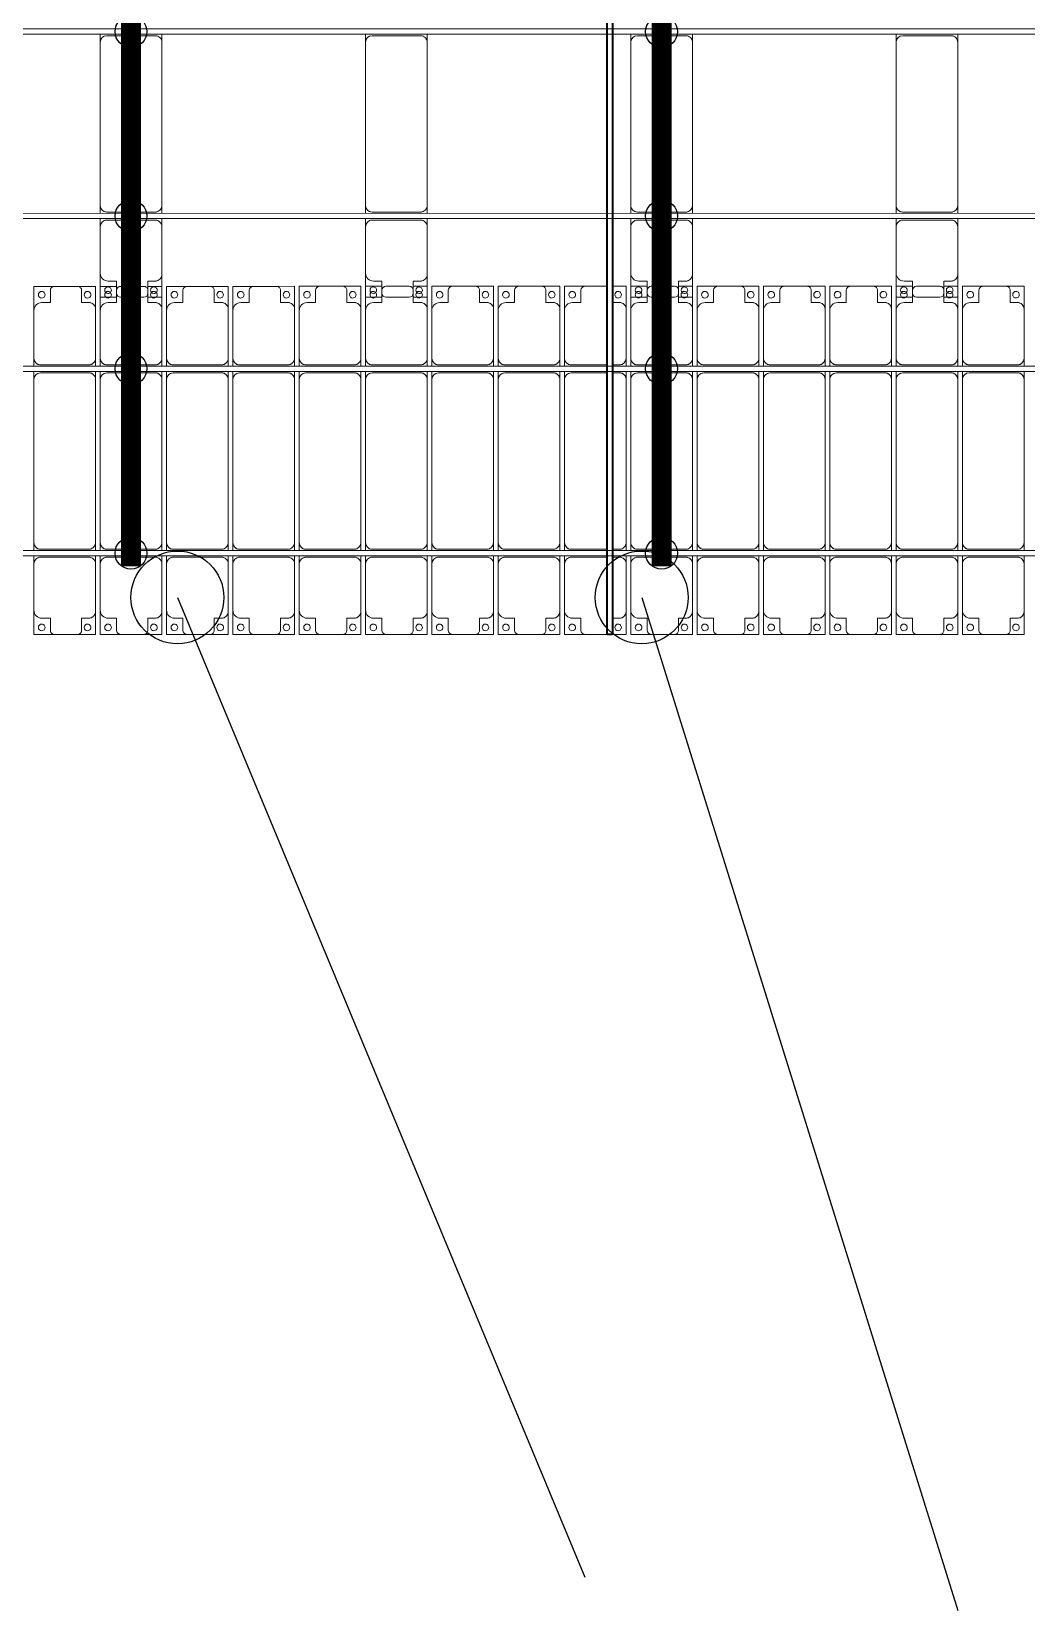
# Model space of a CAD drawing. Header units: millimetres. Extents: x -201615 to 10595, y 61217 to 115919.
# Drawn here: x -162633 to -155133, y 62190 to 74092 of the extents above; entities that cross this region are included whole.
import ezdxf

# ---------------------------------------------------------------- set-up
doc = ezdxf.new("R2010")
doc.units = ezdxf.units.MM
doc.layers.add('A-GENM', color=13, linetype='Continuous', lineweight=9)
doc.layers.add('S-BEAM', color=12, linetype='Continuous', lineweight=9)
for name, color, linetype in [('GC-BICH NEO', 6, 'Continuous'), ('GC-DAY NEO', 5, 'Continuous'), ('GC-HOP 40x60 GIA CUONG', 1, 'Continuous')]:
    doc.layers.add(name, color=color, linetype=linetype)

# ---------------------------------------------------------------- blocks, each defined once
blk = doc.blocks.new('Dải phao đi lại kèm đỡ invester - DẢI PHAO ĐI LẠI-39446-BỐ TRÍ KHUNG KẾT CẤU BÈ PIN 03')
at = {"layer": 'A-GENM', "color": 7}
for p, q in [((31258, 1312), (31412, 1312)), ((31258, 1130), (31258, 1312)), ((31588, 1312), (31412, 1312)), ((31590, 1312), (31723, 1312)), ((31723, 1312), (31723, 1140)), ((31758, 1312), (31882, 1312)), ((31758, 1130), (31758, 1312)), ((32088, 1312), (31912, 1312)), ((32118, 1312), (32223, 1312)), ((32223, 1312), (32223, 1140)), ((32258, 1312), (32412, 1312)), ((32258, 1130), (32258, 1312)), ((32588, 1312), (32412, 1312)), ((32588, 1312), (32723, 1312)), ((32723, 1312), (32723, 1140)), ((32758, 1312), (32912, 1312)), ((32758, 1130), (32758, 1312)), ((33088, 1312), (32912, 1312)), ((33088, 1312), (33223, 1312)), ((33223, 1312), (33223, 1140)), ((33258, 1312), (33412, 1312)), ((33258, 1130), (33258, 1312)), ((33588, 1312), (33412, 1312)), ((33588, 1312), (33723, 1312)), ((33723, 1312), (33723, 1140)), ((33758, 1312), (33882, 1312)), ((33758, 1130), (33758, 1312)), ((34088, 1312), (33912, 1312)), ((34118, 1312), (34223, 1312)), ((34223, 1312), (34223, 1140)), ((34258, 1312), (34412, 1312)), ((34258, 1130), (34258, 1312)), ((34588, 1312), (34412, 1312)), ((34588, 1312), (34723, 1312)), ((34723, 1312), (34723, 1140)), ((34758, 1312), (34912, 1312)), ((34758, 1130), (34758, 1312)), ((35088, 1312), (34912, 1312)), ((35088, 1312), (35223, 1312)), ((35223, 1312), (35223, 1140)), ((35258, 1312), (35412, 1312)), ((35258, 1130), (35258, 1312)), ((35580, 1312), (35412, 1312)), ((35620, 1312), (35723, 1312)), ((35723, 1312), (35723, 1140)), ((35758, 1312), (35882, 1312)), ((35758, 1130), (35758, 1312)), ((36088, 1312), (35912, 1312)), ((36118, 1312), (36223, 1312)), ((36223, 1312), (36223, 1140)), ((36258, 1312), (36412, 1312)), ((36258, 1130), (36258, 1312)), ((36588, 1312), (36412, 1312)), ((36588, 1312), (36723, 1312)), ((36723, 1312), (36723, 1140)), ((36758, 1312), (36912, 1312)), ((36758, 1130), (36758, 1312)), ((37088, 1312), (36912, 1312)), ((37088, 1312), (37223, 1312)), ((37223, 1312), (37223, 1140)), ((37258, 1312), (37412, 1312)), ((37258, 1130), (37258, 1312)), ((37588, 1312), (37412, 1312)), ((37588, 1312), (37723, 1312)), ((37723, 1312), (37723, 1140)), ((37758, 1312), (37882, 1312)), ((37758, 1130), (37758, 1312)), ((38088, 1312), (37912, 1312)), ((38118, 1312), (38223, 1312)), ((38223, 1312), (38223, 1140)), ((38258, 1312), (38412, 1312)), ((38258, 1130), (38258, 1312)), ((38588, 1312), (38412, 1312)), ((38588, 1312), (38723, 1312)), ((38723, 1312), (38723, 1140)), ((31382, 1282), (31382, 1190)), ((31618, 1190), (31618, 1282)), ((31882, 1282), (31882, 1190)), ((32118, 1190), (32118, 1282)), ((32382, 1282), (32382, 1190)), ((32618, 1190), (32618, 1282)), ((32882, 1282), (32882, 1190)), ((33118, 1190), (33118, 1282)), ((33382, 1282), (33382, 1190)), ((33618, 1190), (33618, 1282)), ((33882, 1282), (33882, 1190)), ((34118, 1190), (34118, 1282)), ((34382, 1282), (34382, 1190)), ((34618, 1190), (34618, 1282)), ((34882, 1282), (34882, 1190)), ((35118, 1190), (35118, 1282)), ((35382, 1282), (35382, 1190)), ((35882, 1282), (35882, 1190)), ((36118, 1190), (36118, 1282)), ((36382, 1282), (36382, 1190)), ((36618, 1190), (36618, 1282)), ((36882, 1282), (36882, 1190)), ((37118, 1190), (37118, 1282)), ((37382, 1282), (37382, 1190)), ((37618, 1190), (37618, 1282)), ((37882, 1282), (37882, 1190)), ((38118, 1190), (38118, 1282)), ((38382, 1282), (38382, 1190)), ((38618, 1190), (38618, 1282)), ((31258, 1130), (31258, 770)), ((31382, 1190), (31318, 1190)), ((31673, 1190), (31618, 1190)), ((31723, 770), (31723, 1140)), ((31758, 1130), (31758, 770)), ((31882, 1190), (31818, 1190)), ((32173, 1190), (32118, 1190)), ((32223, 770), (32223, 1140)), ((32258, 1130), (32258, 770)), ((32382, 1190), (32318, 1190)), ((32673, 1190), (32618, 1190)), ((32723, 770), (32723, 1140)), ((32758, 1130), (32758, 770)), ((32882, 1190), (32818, 1190)), ((33173, 1190), (33118, 1190)), ((33223, 770), (33223, 1140)), ((33258, 1130), (33258, 770)), ((33382, 1190), (33318, 1190)), ((33673, 1190), (33618, 1190)), ((33723, 770), (33723, 1140)), ((33758, 1130), (33758, 770)), ((33882, 1190), (33818, 1190)), ((34173, 1190), (34118, 1190)), ((34223, 770), (34223, 1140)), ((34258, 1130), (34258, 770)), ((34382, 1190), (34318, 1190)), ((34673, 1190), (34618, 1190)), ((34723, 770), (34723, 1140)), ((34758, 1130), (34758, 770)), ((34882, 1190), (34818, 1190)), ((35173, 1190), (35118, 1190)), ((35223, 770), (35223, 1140)), ((35258, 1130), (35258, 770)), ((35382, 1190), (35318, 1190)), ((35673, 1190), (35620, 1190)), ((35723, 770), (35723, 1140)), ((35758, 1130), (35758, 770)), ((35882, 1190), (35818, 1190)), ((36173, 1190), (36118, 1190)), ((36223, 770), (36223, 1140)), ((36258, 1130), (36258, 770)), ((36382, 1190), (36318, 1190)), ((36673, 1190), (36618, 1190)), ((36723, 770), (36723, 1140)), ((36758, 1130), (36758, 770)), ((36882, 1190), (36818, 1190)), ((37173, 1190), (37118, 1190)), ((37223, 770), (37223, 1140)), ((37258, 1130), (37258, 770)), ((37382, 1190), (37318, 1190)), ((37673, 1190), (37618, 1190)), ((37723, 770), (37723, 1140)), ((37758, 1130), (37758, 770)), ((37882, 1190), (37818, 1190)), ((38173, 1190), (38118, 1190)), ((38223, 770), (38223, 1140)), ((38258, 1130), (38258, 770)), ((38382, 1190), (38318, 1190)), ((38673, 1190), (38618, 1190)), ((38723, 770), (38723, 1140)), ((31258, 710), (31258, 770)), ((31308, 720), (31673, 720)), ((31723, 770), (31723, 710)), ((31758, 710), (31758, 770)), ((31808, 720), (32173, 720)), ((32223, 770), (32223, 710)), ((32258, 710), (32258, 770)), ((32308, 720), (32673, 720)), ((32723, 770), (32723, 710)), ((32758, 710), (32758, 770)), ((32808, 720), (33173, 720)), ((33223, 770), (33223, 710)), ((33258, 710), (33258, 770)), ((33308, 720), (33673, 720)), ((33723, 770), (33723, 710)), ((33758, 710), (33758, 770)), ((33808, 720), (34173, 720)), ((34223, 770), (34223, 710)), ((34258, 710), (34258, 770)), ((34308, 720), (34673, 720)), ((34723, 770), (34723, 710)), ((34758, 710), (34758, 770)), ((34808, 720), (35173, 720)), ((35223, 770), (35223, 710)), ((35258, 710), (35258, 770)), ((35308, 720), (35580, 720)), ((35620, 720), (35673, 720)), ((35723, 770), (35723, 710)), ((35758, 710), (35758, 770)), ((35808, 720), (36173, 720)), ((36223, 770), (36223, 710)), ((36258, 710), (36258, 770)), ((36308, 720), (36673, 720)), ((36723, 770), (36723, 710)), ((36758, 710), (36758, 770)), ((36808, 720), (37173, 720)), ((37223, 770), (37223, 710)), ((37258, 710), (37258, 770)), ((37308, 720), (37673, 720)), ((37723, 770), (37723, 710)), ((37758, 710), (37758, 770)), ((37808, 720), (38173, 720)), ((38223, 770), (38223, 710)), ((38258, 710), (38258, 770)), ((38308, 720), (38673, 720)), ((38723, 770), (38723, 710)), ((31258, 610), (31258, 670)), ((31258, 610), (31258, -620)), ((31673, 660), (31308, 660)), ((31723, 670), (31723, 610)), ((31723, -620), (31723, 610)), ((31758, 610), (31758, 670)), ((31758, 610), (31758, -620)), ((32173, 660), (31808, 660)), ((32223, 670), (32223, 610)), ((32223, -620), (32223, 610)), ((32258, 610), (32258, 670)), ((32258, 610), (32258, -620)), ((32673, 660), (32308, 660)), ((32723, 670), (32723, 610)), ((32723, -620), (32723, 610)), ((32758, 610), (32758, 670)), ((32758, 610), (32758, -620)), ((33173, 660), (32808, 660)), ((33223, 670), (33223, 610)), ((33223, -620), (33223, 610)), ((33258, 610), (33258, 670)), ((33258, 610), (33258, -620)), ((33673, 660), (33308, 660)), ((33723, 670), (33723, 610)), ((33723, -620), (33723, 610)), ((33758, 610), (33758, 670)), ((33758, 610), (33758, -620)), ((34173, 660), (33808, 660)), ((34223, 670), (34223, 610)), ((34223, -620), (34223, 610)), ((34258, 610), (34258, 670)), ((34258, 610), (34258, -620)), ((34673, 660), (34308, 660)), ((34723, 670), (34723, 610)), ((34723, -620), (34723, 610)), ((34758, 610), (34758, 670)), ((34758, 610), (34758, -620)), ((35173, 660), (34808, 660)), ((35223, 670), (35223, 610)), ((35223, -620), (35223, 610)), ((35258, 610), (35258, 670)), ((35258, 610), (35258, -620)), ((35580, 660), (35308, 660)), ((35673, 660), (35620, 660)), ((35723, 670), (35723, 610)), ((35723, -620), (35723, 610)), ((35758, 610), (35758, 670)), ((35758, 610), (35758, -620)), ((36173, 660), (35808, 660)), ((36223, 670), (36223, 610)), ((36223, -620), (36223, 610)), ((36258, 610), (36258, 670)), ((36258, 610), (36258, -620)), ((36673, 660), (36308, 660)), ((36723, 670), (36723, 610)), ((36723, -620), (36723, 610)), ((36758, 610), (36758, 670)), ((36758, 610), (36758, -620)), ((37173, 660), (36808, 660)), ((37223, 670), (37223, 610)), ((37223, -620), (37223, 610)), ((37258, 610), (37258, 670)), ((37258, 610), (37258, -620)), ((37673, 660), (37308, 660)), ((37723, 670), (37723, 610)), ((37723, -620), (37723, 610)), ((37758, 610), (37758, 670)), ((37758, 610), (37758, -620)), ((38173, 660), (37808, 660)), ((38223, 670), (38223, 610)), ((38223, -620), (38223, 610)), ((38258, 610), (38258, 670)), ((38258, 610), (38258, -620)), ((38673, 660), (38308, 660)), ((38723, 670), (38723, 610)), ((38723, -620), (38723, 610)), ((31258, -680), (31258, -620)), ((31308, -670), (31673, -670)), ((31723, -620), (31723, -680)), ((31758, -680), (31758, -620)), ((31808, -670), (32173, -670)), ((32223, -620), (32223, -680)), ((32258, -680), (32258, -620)), ((32308, -670), (32673, -670)), ((32723, -620), (32723, -680)), ((32758, -680), (32758, -620)), ((32808, -670), (33173, -670)), ((33223, -620), (33223, -680)), ((33258, -680), (33258, -620)), ((33308, -670), (33673, -670)), ((33723, -620), (33723, -680)), ((33758, -680), (33758, -620)), ((33808, -670), (34173, -670)), ((34223, -620), (34223, -680)), ((34258, -680), (34258, -620)), ((34308, -670), (34673, -670)), ((34723, -620), (34723, -680)), ((34758, -680), (34758, -620)), ((34808, -670), (35173, -670)), ((35223, -620), (35223, -680)), ((35258, -680), (35258, -620)), ((35308, -670), (35580, -670)), ((35620, -670), (35673, -670)), ((35723, -620), (35723, -680)), ((35758, -680), (35758, -620)), ((35808, -670), (36173, -670)), ((36223, -620), (36223, -680)), ((36258, -680), (36258, -620)), ((36308, -670), (36673, -670)), ((36723, -620), (36723, -680)), ((36758, -680), (36758, -620)), ((36808, -670), (37173, -670)), ((37223, -620), (37223, -680)), ((37258, -680), (37258, -620)), ((37308, -670), (37673, -670)), ((37723, -620), (37723, -680)), ((37758, -680), (37758, -620)), ((37808, -670), (38173, -670)), ((38223, -620), (38223, -680)), ((38258, -680), (38258, -620)), ((38308, -670), (38673, -670)), ((38723, -620), (38723, -680)), ((31258, -778), (31258, -720)), ((31258, -780), (31258, -1130)), ((31673, -730), (31308, -730)), ((31723, -720), (31723, -778)), ((31723, -1140), (31723, -780)), ((31758, -778), (31758, -720)), ((31758, -780), (31758, -1130)), ((32173, -730), (31808, -730)), ((32223, -720), (32223, -778)), ((32223, -1140), (32223, -780)), ((32258, -778), (32258, -720)), ((32258, -780), (32258, -1130)), ((32673, -730), (32308, -730)), ((32723, -720), (32723, -778)), ((32723, -1140), (32723, -780)), ((32758, -778), (32758, -720)), ((32758, -780), (32758, -1130)), ((33173, -730), (32808, -730)), ((33223, -720), (33223, -778)), ((33223, -1140), (33223, -780)), ((33258, -778), (33258, -720)), ((33258, -780), (33258, -1130)), ((33673, -730), (33308, -730)), ((33723, -720), (33723, -778)), ((33723, -1140), (33723, -780)), ((33758, -778), (33758, -720)), ((33758, -780), (33758, -1130)), ((34173, -730), (33808, -730)), ((34223, -720), (34223, -778)), ((34223, -1140), (34223, -780)), ((34258, -778), (34258, -720)), ((34258, -780), (34258, -1130)), ((34673, -730), (34308, -730)), ((34723, -720), (34723, -778)), ((34723, -1140), (34723, -780)), ((34758, -778), (34758, -720)), ((34758, -780), (34758, -1130)), ((35173, -730), (34808, -730)), ((35223, -720), (35223, -778)), ((35223, -1140), (35223, -780)), ((35258, -778), (35258, -720)), ((35258, -780), (35258, -1130)), ((35580, -730), (35308, -730)), ((35673, -730), (35620, -730)), ((35723, -720), (35723, -778)), ((35723, -1140), (35723, -780)), ((35758, -778), (35758, -720)), ((35758, -780), (35758, -1130)), ((36173, -730), (35808, -730)), ((36223, -720), (36223, -778)), ((36223, -1140), (36223, -780)), ((36258, -778), (36258, -720)), ((36258, -780), (36258, -1130)), ((36673, -730), (36308, -730)), ((36723, -720), (36723, -778)), ((36723, -1140), (36723, -780)), ((36758, -778), (36758, -720)), ((36758, -780), (36758, -1130)), ((37173, -730), (36808, -730)), ((37223, -720), (37223, -778)), ((37223, -1140), (37223, -780)), ((37258, -778), (37258, -720)), ((37258, -780), (37258, -1130)), ((37673, -730), (37308, -730)), ((37723, -720), (37723, -778)), ((37723, -1140), (37723, -780)), ((37758, -778), (37758, -720)), ((37758, -780), (37758, -1130)), ((38173, -730), (37808, -730)), ((38223, -720), (38223, -778)), ((38223, -1140), (38223, -780)), ((38258, -778), (38258, -720)), ((38258, -780), (38258, -1130)), ((38673, -730), (38308, -730)), ((38723, -720), (38723, -778)), ((38723, -1140), (38723, -780)), ((31258, -1312), (31258, -1130)), ((31318, -1190), (31382, -1190)), ((31382, -1190), (31382, -1282)), ((31618, -1282), (31618, -1190)), ((31618, -1190), (31673, -1190)), ((31723, -1140), (31723, -1312)), ((31758, -1312), (31758, -1130)), ((31818, -1190), (31882, -1190)), ((31882, -1190), (31882, -1282)), ((32118, -1282), (32118, -1190)), ((32118, -1190), (32173, -1190)), ((32223, -1140), (32223, -1312)), ((32258, -1312), (32258, -1130)), ((32318, -1190), (32382, -1190)), ((32382, -1190), (32382, -1282)), ((32618, -1282), (32618, -1190)), ((32618, -1190), (32673, -1190)), ((32723, -1140), (32723, -1312)), ((32758, -1312), (32758, -1130)), ((32818, -1190), (32882, -1190)), ((32882, -1190), (32882, -1282)), ((33118, -1282), (33118, -1190)), ((33118, -1190), (33173, -1190)), ((33223, -1140), (33223, -1312)), ((33258, -1312), (33258, -1130)), ((33318, -1190), (33382, -1190)), ((33382, -1190), (33382, -1282)), ((33618, -1282), (33618, -1190)), ((33618, -1190), (33673, -1190)), ((33723, -1140), (33723, -1312)), ((33758, -1312), (33758, -1130)), ((33818, -1190), (33882, -1190)), ((33882, -1190), (33882, -1282)), ((34118, -1282), (34118, -1190)), ((34118, -1190), (34173, -1190)), ((34223, -1140), (34223, -1312)), ((34258, -1312), (34258, -1130)), ((34318, -1190), (34382, -1190)), ((34382, -1190), (34382, -1282)), ((34618, -1282), (34618, -1190)), ((34618, -1190), (34673, -1190)), ((34723, -1140), (34723, -1312)), ((34758, -1312), (34758, -1130)), ((34818, -1190), (34882, -1190)), ((34882, -1190), (34882, -1282)), ((35118, -1282), (35118, -1190)), ((35118, -1190), (35173, -1190)), ((35223, -1140), (35223, -1312)), ((35258, -1312), (35258, -1130)), ((35318, -1190), (35382, -1190)), ((35382, -1190), (35382, -1282)), ((35620, -1190), (35673, -1190)), ((35723, -1140), (35723, -1312)), ((35758, -1312), (35758, -1130)), ((35818, -1190), (35882, -1190)), ((35882, -1190), (35882, -1282)), ((36118, -1282), (36118, -1190)), ((36118, -1190), (36173, -1190)), ((36223, -1140), (36223, -1312)), ((36258, -1312), (36258, -1130)), ((36318, -1190), (36382, -1190)), ((36382, -1190), (36382, -1282)), ((36618, -1282), (36618, -1190)), ((36618, -1190), (36673, -1190)), ((36723, -1140), (36723, -1312)), ((36758, -1312), (36758, -1130)), ((36818, -1190), (36882, -1190)), ((36882, -1190), (36882, -1282)), ((37118, -1282), (37118, -1190)), ((37118, -1190), (37173, -1190)), ((37223, -1140), (37223, -1312)), ((37258, -1312), (37258, -1130)), ((37318, -1190), (37382, -1190)), ((37382, -1190), (37382, -1282)), ((37618, -1282), (37618, -1190)), ((37618, -1190), (37673, -1190)), ((37723, -1140), (37723, -1312)), ((37758, -1312), (37758, -1130)), ((37818, -1190), (37882, -1190)), ((37882, -1190), (37882, -1282)), ((38118, -1282), (38118, -1190)), ((38118, -1190), (38173, -1190)), ((38223, -1140), (38223, -1312)), ((38258, -1312), (38258, -1130)), ((38318, -1190), (38382, -1190)), ((38382, -1190), (38382, -1282)), ((38618, -1282), (38618, -1190)), ((38618, -1190), (38673, -1190)), ((38723, -1140), (38723, -1312)), ((31412, -1312), (31258, -1312)), ((31412, -1312), (31588, -1312)), ((31723, -1312), (31590, -1312)), ((31912, -1312), (31758, -1312)), ((31912, -1312), (32088, -1312)), ((32223, -1312), (32088, -1312)), ((32412, -1312), (32258, -1312)), ((32412, -1312), (32588, -1312)), ((32723, -1312), (32588, -1312)), ((32912, -1312), (32758, -1312)), ((32912, -1312), (33088, -1312)), ((33223, -1312), (33088, -1312)), ((33412, -1312), (33258, -1312)), ((33412, -1312), (33588, -1312)), ((33723, -1312), (33588, -1312)), ((33912, -1312), (33758, -1312)), ((33912, -1312), (34088, -1312)), ((34223, -1312), (34088, -1312)), ((34412, -1312), (34258, -1312)), ((34412, -1312), (34588, -1312)), ((34723, -1312), (34588, -1312)), ((34912, -1312), (34758, -1312)), ((34912, -1312), (35088, -1312)), ((35223, -1312), (35088, -1312)), ((35412, -1312), (35258, -1312)), ((35412, -1312), (35580, -1312)), ((35723, -1312), (35620, -1312)), ((35912, -1312), (35758, -1312)), ((35912, -1312), (36088, -1312)), ((36223, -1312), (36088, -1312)), ((36412, -1312), (36258, -1312)), ((36412, -1312), (36588, -1312)), ((36723, -1312), (36588, -1312)), ((36912, -1312), (36758, -1312)), ((36912, -1312), (37088, -1312)), ((37223, -1312), (37088, -1312)), ((37412, -1312), (37258, -1312)), ((37412, -1312), (37588, -1312)), ((37723, -1312), (37588, -1312)), ((37912, -1312), (37758, -1312)), ((37912, -1312), (38088, -1312)), ((38223, -1312), (38088, -1312)), ((38412, -1312), (38258, -1312)), ((38412, -1312), (38588, -1312)), ((38723, -1312), (38588, -1312))]:
    blk.add_line(p, q, dxfattribs=at)
for centre, radius, start, end in [((31412, 1282), 30, 90, 180), ((31412, 1282), 30, 90, 135), ((31588, 1282), 30, 360, 90), ((31588, 1282), 30, 45, 86.0013), ((31912, 1282), 30, 90, 180), ((32088, 1282), 30, 360, 90), ((32412, 1282), 30, 90, 180), ((32412, 1282), 30, 90, 135), ((32588, 1282), 30, 360, 90), ((32588, 1282), 30, 45, 90), ((32912, 1282), 30, 90, 180), ((32912, 1282), 30, 90, 135), ((33088, 1282), 30, 0, 90), ((33088, 1282), 30, 45, 90), ((33412, 1282), 30, 90, 180), ((33412, 1282), 30, 90, 135), ((33588, 1282), 30, 0, 90), ((33588, 1282), 30, 45, 90), ((33912, 1282), 30, 90, 180), ((34088, 1282), 30, 0, 90), ((34412, 1282), 30, 90, 180), ((34412, 1282), 30, 90, 135), ((34588, 1282), 30, 360, 90), ((34588, 1282), 30, 45, 90), ((34912, 1282), 30, 90, 180), ((34912, 1282), 30, 90, 135), ((35088, 1282), 30, 360, 90), ((35088, 1282), 30, 52.2735, 90), ((35412, 1282), 30, 90, 180), ((35412, 1282), 30, 90, 135), ((35912, 1282), 30, 90, 180), ((36088, 1282), 30, 0, 90), ((36412, 1282), 30, 90, 180), ((36412, 1282), 30, 90, 135), ((36588, 1282), 30, 360, 90), ((36588, 1282), 30, 45, 90), ((36912, 1282), 30, 90, 180), ((36912, 1282), 30, 90, 135), ((37088, 1282), 30, 360, 90), ((37088, 1282), 30, 45, 90), ((37412, 1282), 30, 90, 180), ((37412, 1282), 30, 90, 135), ((37588, 1282), 30, 0, 90), ((37588, 1282), 30, 45, 89.6618), ((37912, 1282), 30, 90, 180), ((38088, 1282), 30, 360, 90), ((38412, 1282), 30, 90, 180), ((38412, 1282), 30, 90, 135), ((38588, 1282), 30, 0, 90), ((38588, 1282), 30, 45, 90), ((31317, 1249), 25, 90, 270), ((31317, 1249), 25, 270, 90), ((31662, 1249), 25, 90, 270), ((31662, 1249), 25, 270, 90), ((31817, 1249), 25, 90, 270), ((31817, 1249), 25, 270, 90), ((32162, 1249), 25, 90, 270), ((32162, 1249), 25, 270, 90), ((32317, 1249), 25, 90, 270), ((32317, 1249), 25, 270, 90), ((32662, 1249), 25, 90, 270), ((32662, 1249), 25, 270, 90), ((32817, 1249), 25, 90, 270), ((32817, 1249), 25, 270, 90), ((33162, 1249), 25, 90, 270), ((33162, 1249), 25, 270, 90), ((33317, 1249), 25, 90, 270), ((33317, 1249), 25, 270, 90), ((33662, 1249), 25, 90, 270), ((33662, 1249), 25, 270, 90), ((33817, 1249), 25, 90, 270), ((33817, 1249), 25, 270, 90), ((34162, 1249), 25, 90, 270), ((34162, 1249), 25, 270, 90), ((34317, 1249), 25, 90, 270), ((34317, 1249), 25, 270, 90), ((34662, 1249), 25, 90, 270), ((34662, 1249), 25, 270, 90), ((34817, 1249), 25, 90, 270), ((34817, 1249), 25, 270, 90), ((35162, 1249), 25, 90, 270), ((35162, 1249), 25, 270, 90), ((35317, 1249), 25, 90, 270), ((35317, 1249), 25, 270, 90), ((35662, 1249), 25, 90, 270), ((35662, 1249), 25, 270, 90), ((35817, 1249), 25, 90, 270), ((35817, 1249), 25, 270, 90), ((36162, 1249), 25, 90, 270), ((36162, 1249), 25, 270, 90), ((36317, 1249), 25, 90, 270), ((36317, 1249), 25, 270, 90), ((36662, 1249), 25, 90, 270), ((36662, 1249), 25, 270, 90), ((36817, 1249), 25, 90, 270), ((36817, 1249), 25, 270, 90), ((37162, 1249), 25, 90, 270), ((37162, 1249), 25, 270, 90), ((37317, 1249), 25, 90, 270), ((37317, 1249), 25, 270, 90), ((37662, 1249), 25, 90, 270), ((37662, 1249), 25, 270, 90), ((37817, 1249), 25, 90, 270), ((37817, 1249), 25, 270, 90), ((38162, 1249), 25, 90, 270), ((38162, 1249), 25, 270, 90), ((38317, 1249), 25, 90, 270), ((38317, 1249), 25, 270, 90), ((38662, 1249), 25, 90, 270), ((38662, 1249), 25, 270, 90), ((31318, 1130), 60, 90, 180), ((31673, 1140), 50, 0, 90), ((31673, 1140), 50, 60, 90), ((31818, 1130), 60, 90, 180), ((32173, 1140), 50, 0, 90), ((32173, 1140), 50, 60, 90), ((32318, 1130), 60, 90, 180), ((32673, 1140), 50, 0, 90), ((32673, 1140), 50, 60, 90), ((32818, 1130), 60, 90, 180), ((33173, 1140), 50, 360, 90), ((33173, 1140), 50, 60, 90), ((33318, 1130), 60, 90, 180), ((33673, 1140), 50, 0, 90), ((33673, 1140), 50, 60, 90), ((33818, 1130), 60, 90, 180), ((34173, 1140), 50, 360, 90), ((34173, 1140), 50, 60, 90), ((34318, 1130), 60, 90, 180), ((34673, 1140), 50, 360, 90), ((34673, 1140), 50, 60, 90), ((34818, 1130), 60, 90, 180), ((35173, 1140), 50, 0, 90), ((35173, 1140), 50, 60, 90), ((35318, 1130), 60, 90, 180), ((35673, 1140), 50, 0, 90), ((35673, 1140), 50, 60, 90), ((35818, 1130), 60, 90, 179.9967), ((36173, 1140), 50, 0, 90), ((36173, 1140), 50, 60, 90), ((36318, 1130), 60, 90, 180), ((36673, 1140), 50, 360, 90), ((36673, 1140), 50, 60, 90), ((36818, 1130), 60, 90, 180), ((37173, 1140), 50, 0, 90), ((37173, 1140), 50, 60, 88.4732), ((37318, 1130), 60, 90, 180), ((37673, 1140), 50, 0, 90), ((37673, 1140), 50, 60, 90), ((37818, 1130), 60, 90, 180), ((38173, 1140), 50, 0, 90), ((38173, 1140), 50, 60, 90), ((38318, 1130), 60, 90, 180), ((38673, 1140), 50, 0, 90), ((38673, 1140), 50, 60, 90), ((31308, 770), 50, 180, 270), ((31308, 770), 50, 240, 270), ((31673, 770), 50, 270, 0), ((31673, 770), 50, 270, 300), ((31808, 770), 50, 180, 270), ((31808, 770), 50, 240, 270), ((32173, 770), 50, 270, 0), ((32173, 770), 50, 270, 300), ((32308, 770), 50, 180, 270), ((32308, 770), 50, 240, 270), ((32673, 770), 50, 270, 0), ((32673, 770), 50, 270, 300), ((32808, 770), 50, 180, 270), ((32808, 770), 50, 240, 270), ((33173, 770), 50, 270, 360), ((33173, 770), 50, 270, 300), ((33308, 770), 50, 180, 270), ((33308, 770), 50, 240, 270), ((33673, 770), 50, 270, 0), ((33673, 770), 50, 270, 300), ((33808, 770), 50, 180, 270), ((33808, 770), 50, 240, 270), ((34173, 770), 50, 270, 0), ((34173, 770), 50, 270, 300), ((34308, 770), 50, 180, 270), ((34308, 770), 50, 240, 270), ((34673, 770), 50, 270, 360), ((34673, 770), 50, 270, 300), ((34808, 770), 50, 180, 270), ((34808, 770), 50, 240, 270), ((35173, 770), 50, 270, 0), ((35173, 770), 50, 270, 300), ((35308, 770), 50, 180, 270), ((35308, 770), 50, 240, 270), ((35673, 770), 50, 270, 360), ((35673, 770), 50, 270, 300), ((35808, 770), 50, 180, 270), ((35808, 770), 50, 240, 270), ((36173, 770), 50, 270, 0), ((36173, 770), 50, 270, 300), ((36308, 770), 50, 180, 270), ((36308, 770), 50, 240, 270), ((36673, 770), 50, 270, 0), ((36673, 770), 50, 270, 300), ((36808, 770), 50, 180, 270), ((36808, 770), 50, 240, 270), ((37173, 770), 50, 270, 0), ((37173, 770), 50, 271.5196, 300), ((37308, 770), 50, 180, 270), ((37308, 770), 50, 240, 270), ((37673, 770), 50, 270, 0), ((37673, 770), 50, 270, 300), ((37808, 770), 50, 180, 270), ((37808, 770), 50, 240, 270), ((38173, 770), 50, 270, 0), ((38173, 770), 50, 270, 300), ((38308, 770), 50, 180, 270), ((38308, 770), 50, 240, 270), ((38673, 770), 50, 270, 0), ((38673, 770), 50, 270, 300), ((31308, 610), 50, 90, 180), ((31308, 610), 50, 105, 165), ((31673, 610), 50, 0, 90), ((31673, 610), 50, 60, 90), ((31673, 610), 50, 15, 45), ((31808, 610), 50, 90, 180), ((31808, 610), 50, 105, 165), ((32173, 610), 50, 360, 90), ((32173, 610), 50, 60, 90), ((32173, 610), 50, 15, 41.214), ((32308, 610), 50, 90, 180), ((32308, 610), 50, 105, 165), ((32673, 610), 50, 360, 90), ((32673, 610), 50, 60, 90), ((32673, 610), 50, 15, 45), ((32808, 610), 50, 90, 180), ((32808, 610), 50, 105, 165), ((33173, 610), 50, 360, 90), ((33173, 610), 50, 60, 90), ((33173, 610), 50, 15, 45), ((33308, 610), 50, 90, 180), ((33308, 610), 50, 105, 165), ((33673, 610), 50, 0, 90), ((33673, 610), 50, 60, 90), ((33673, 610), 50, 15, 45), ((33808, 610), 50, 90, 180), ((33808, 610), 50, 105, 165), ((34173, 610), 50, 360, 90), ((34173, 610), 50, 60, 90), ((34173, 610), 50, 15, 45), ((34308, 610), 50, 90, 180), ((34308, 610), 50, 105, 165), ((34673, 610), 50, 360, 90), ((34673, 610), 50, 60, 90), ((34673, 610), 50, 15, 45), ((34808, 610), 50, 90, 180), ((34808, 610), 50, 105, 165), ((35173, 610), 50, 360, 90), ((35173, 610), 50, 60, 90), ((35173, 610), 50, 15, 45), ((35308, 610), 50, 90, 180), ((35308, 610), 50, 105, 165), ((35673, 610), 50, 360, 90), ((35673, 610), 50, 60, 90), ((35673, 610), 50, 15, 45), ((35808, 610), 50, 90, 180), ((35808, 610), 50, 105, 165), ((36173, 610), 50, 0, 90), ((36173, 610), 50, 60, 90), ((36173, 610), 50, 15, 45), ((36308, 610), 50, 90, 180), ((36308, 610), 50, 105, 165), ((36673, 610), 50, 360, 90), ((36673, 610), 50, 60, 90), ((36673, 610), 50, 15, 45), ((36808, 610), 50, 90, 180), ((36808, 610), 50, 105, 162.1664), ((37173, 610), 50, 360, 90), ((37173, 610), 50, 60, 88.4814), ((37173, 610), 50, 15, 45), ((37308, 610), 50, 90, 180), ((37308, 610), 50, 105, 165), ((37673, 610), 50, 0, 90), ((37673, 610), 50, 60, 90), ((37673, 610), 50, 15, 45), ((37808, 610), 50, 90, 180), ((37808, 610), 50, 105.3175, 165), ((38173, 610), 50, 360, 90), ((38173, 610), 50, 60, 90), ((38173, 610), 50, 15, 44.791), ((38308, 610), 50, 90, 180), ((38308, 610), 50, 105, 165), ((38673, 610), 50, 360, 90), ((38673, 610), 50, 60, 90), ((38673, 610), 50, 15, 45), ((31308, -620), 50, 180, 270), ((31308, -620), 50, 210, 270), ((31673, -620), 50, 270, 360), ((31673, -620), 50, 270, 300), ((31673, -620), 50, 315, 345), ((31808, -620), 50, 180, 270), ((31808, -620), 50, 210, 270), ((32173, -620), 50, 270, 360), ((32173, -620), 50, 270, 300), ((32173, -620), 50, 318.7536, 345), ((32308, -620), 50, 180, 270), ((32308, -620), 50, 210, 270), ((32673, -620), 50, 270, 0), ((32673, -620), 50, 270, 300), ((32673, -620), 50, 315, 345), ((32808, -620), 50, 180, 270), ((32808, -620), 50, 210, 270), ((33173, -620), 50, 270, 0), ((33173, -620), 50, 270, 300), ((33173, -620), 50, 315, 345), ((33308, -620), 50, 180, 270), ((33308, -620), 50, 210, 270), ((33673, -620), 50, 270, 360), ((33673, -620), 50, 270, 300), ((33673, -620), 50, 315, 345), ((33808, -620), 50, 180, 270), ((33808, -620), 50, 210, 270), ((34173, -620), 50, 270, 0), ((34173, -620), 50, 270, 300), ((34173, -620), 50, 315, 345), ((34308, -620), 50, 180, 270), ((34308, -620), 50, 210, 270), ((34673, -620), 50, 270, 360), ((34673, -620), 50, 270, 300), ((34673, -620), 50, 315, 345), ((34808, -620), 50, 180, 270), ((34808, -620), 50, 210, 270), ((35173, -620), 50, 270, 0), ((35173, -620), 50, 270, 300), ((35173, -620), 50, 315, 345), ((35308, -620), 50, 180, 270), ((35308, -620), 50, 210, 270), ((35673, -620), 50, 270, 0), ((35673, -620), 50, 270, 300), ((35673, -620), 50, 315, 345), ((35808, -620), 50, 180, 270), ((35808, -620), 50, 210, 270), ((36173, -620), 50, 270, 0), ((36173, -620), 50, 270, 300), ((36173, -620), 50, 315, 345), ((36308, -620), 50, 180, 270), ((36308, -620), 50, 210, 270), ((36673, -620), 50, 270, 0), ((36673, -620), 50, 270, 300), ((36673, -620), 50, 315, 345), ((36808, -620), 50, 180, 270), ((36808, -620), 50, 210, 270), ((37173, -620), 50, 270, 0), ((37173, -620), 50, 271.4982, 300), ((37173, -620), 50, 315, 345), ((37308, -620), 50, 180, 270), ((37308, -620), 50, 210, 270), ((37673, -620), 50, 270, 360), ((37673, -620), 50, 270, 300), ((37673, -620), 50, 315, 345), ((37808, -620), 50, 180, 270), ((37808, -620), 50, 210, 270), ((38173, -620), 50, 270, 0), ((38173, -620), 50, 270, 300), ((38173, -620), 50, 315.1765, 345), ((38308, -620), 50, 180, 270), ((38308, -620), 50, 210, 270), ((38673, -620), 50, 270, 0), ((38673, -620), 50, 270, 300), ((38673, -620), 50, 315, 345), ((31308, -780), 50, 90, 180), ((31308, -780), 50, 90, 120), ((31673, -780), 50, 0, 90), ((31673, -780), 50, 60, 90), ((31808, -780), 50, 90, 180), ((31808, -780), 50, 90, 120), ((32173, -780), 50, 360, 90), ((32173, -780), 50, 60, 90), ((32308, -780), 50, 90, 180), ((32308, -780), 50, 90, 120), ((32673, -780), 50, 360, 90), ((32673, -780), 50, 60, 90), ((32808, -780), 50, 90, 180), ((32808, -780), 50, 90, 120), ((33173, -780), 50, 360, 90), ((33173, -780), 50, 60, 90), ((33308, -780), 50, 90, 180), ((33308, -780), 50, 90, 120), ((33673, -780), 50, 360, 90), ((33673, -780), 50, 60, 90), ((33808, -780), 50, 90, 180), ((33808, -780), 50, 90, 120), ((34173, -780), 50, 0, 90), ((34173, -780), 50, 60, 90), ((34308, -780), 50, 90, 180), ((34308, -780), 50, 90, 120), ((34673, -780), 50, 360, 90), ((34673, -780), 50, 60, 90), ((34808, -780), 50, 90, 180), ((34808, -780), 50, 90, 120), ((35173, -780), 50, 360, 90), ((35173, -780), 50, 60, 90), ((35308, -780), 50, 90, 180), ((35308, -780), 50, 90, 120), ((35673, -780), 50, 360, 90), ((35673, -780), 50, 60, 90), ((35808, -780), 50, 90, 180), ((35808, -780), 50, 90, 120), ((36173, -780), 50, 360, 90), ((36173, -780), 50, 60, 90), ((36308, -780), 50, 90, 180), ((36308, -780), 50, 90, 120), ((36673, -780), 50, 360, 90), ((36673, -780), 50, 60, 90), ((36808, -780), 50, 90, 180), ((36808, -780), 50, 90, 120), ((37173, -780), 50, 0, 90), ((37173, -780), 50, 60, 88.5027), ((37308, -780), 50, 90, 180), ((37308, -780), 50, 90, 120), ((37673, -780), 50, 360, 90), ((37673, -780), 50, 60, 90), ((37808, -780), 50, 90, 180), ((37808, -780), 50, 90, 120), ((38173, -780), 50, 360, 90), ((38173, -780), 50, 60, 90), ((38308, -780), 50, 90, 180), ((38308, -780), 50, 90, 120), ((38673, -780), 50, 360, 90), ((38673, -780), 50, 60, 90), ((31318, -1130), 60, 180, 270), ((31673, -1140), 50, 270, 360), ((31673, -1140), 50, 270, 300), ((31818, -1130), 60, 180, 270), ((32173, -1140), 50, 270, 360), ((32173, -1140), 50, 270, 300), ((32318, -1130), 60, 180, 270), ((32673, -1140), 50, 270, 360), ((32673, -1140), 50, 270, 300), ((32818, -1130), 60, 180, 270), ((33173, -1140), 50, 270, 360), ((33173, -1140), 50, 270, 300), ((33318, -1130), 60, 180, 270), ((33673, -1140), 50, 270, 360), ((33673, -1140), 50, 270, 300), ((33818, -1130), 60, 180, 270), ((34173, -1140), 50, 270, 360), ((34173, -1140), 50, 270, 300), ((34318, -1130), 60, 180, 270), ((34673, -1140), 50, 270, 360), ((34673, -1140), 50, 270, 300), ((34818, -1130), 60, 180, 270), ((35173, -1140), 50, 270, 360), ((35173, -1140), 50, 270, 300), ((35318, -1130), 60, 180, 270), ((35673, -1140), 50, 270, 360), ((35673, -1140), 50, 270, 300), ((35818, -1130), 60, 180, 270), ((36173, -1140), 50, 270, 360), ((36173, -1140), 50, 270, 300), ((36318, -1130), 60, 180, 270), ((36673, -1140), 50, 270, 360), ((36673, -1140), 50, 270, 300), ((36818, -1130), 60, 180, 270), ((37173, -1140), 50, 270, 360), ((37173, -1140), 50, 271.4903, 300), ((37318, -1130), 60, 180, 270), ((37673, -1140), 50, 270, 360), ((37673, -1140), 50, 270, 300), ((37818, -1130), 60, 180, 270), ((38173, -1140), 50, 270, 360), ((38173, -1140), 50, 270, 300), ((38318, -1130), 60, 180, 270), ((38673, -1140), 50, 270, 360), ((38673, -1140), 50, 270, 300), ((31317, -1259), 25, 90, 270), ((31317, -1259), 25, 270, 90), ((31412, -1282), 30, 180, 270), ((31412, -1282), 30, 225, 270), ((31588, -1282), 30, 270, 360), ((31588, -1282), 30, 273.9316, 315), ((31662, -1259), 25, 90, 270), ((31662, -1259), 25, 270, 90), ((31817, -1259), 25, 90, 270), ((31817, -1259), 25, 270, 90), ((31912, -1282), 30, 180, 270), ((31912, -1282), 30, 225, 270), ((32088, -1282), 30, 270, 360), ((32088, -1282), 30, 270, 315), ((32162, -1259), 25, 90, 270), ((32162, -1259), 25, 270, 90), ((32317, -1259), 25, 90, 270), ((32317, -1259), 25, 270, 90), ((32412, -1282), 30, 180, 270), ((32412, -1282), 30, 225, 270), ((32588, -1282), 30, 270, 0), ((32588, -1282), 30, 270, 315), ((32662, -1259), 25, 90, 270), ((32662, -1259), 25, 270, 90), ((32817, -1259), 25, 90, 270), ((32817, -1259), 25, 270, 90), ((32912, -1282), 30, 180, 270), ((32912, -1282), 30, 225, 270), ((33088, -1282), 30, 270, 360), ((33088, -1282), 30, 270, 315), ((33162, -1259), 25, 90, 270), ((33162, -1259), 25, 270, 90), ((33317, -1259), 25, 90, 270), ((33317, -1259), 25, 270, 90), ((33412, -1282), 30, 180, 270), ((33412, -1282), 30, 225, 270), ((33588, -1282), 30, 270, 360), ((33588, -1282), 30, 270, 315), ((33662, -1259), 25, 90, 270), ((33662, -1259), 25, 270, 90), ((33817, -1259), 25, 90, 270), ((33817, -1259), 25, 270, 90), ((33912, -1282), 30, 180, 270), ((33912, -1282), 30, 225, 270), ((34088, -1282), 30, 270, 360), ((34088, -1282), 30, 270, 315), ((34162, -1259), 25, 90, 270), ((34162, -1259), 25, 270, 90), ((34317, -1259), 25, 90, 270), ((34317, -1259), 25, 270, 90), ((34412, -1282), 30, 180, 270), ((34412, -1282), 30, 225, 270), ((34588, -1282), 30, 270, 0), ((34588, -1282), 30, 270, 315), ((34662, -1259), 25, 90, 270), ((34662, -1259), 25, 270, 90), ((34817, -1259), 25, 90, 270), ((34817, -1259), 25, 270, 90), ((34912, -1282), 30, 180, 270), ((34912, -1282), 30, 225, 270), ((35088, -1282), 30, 270, 0), ((35088, -1282), 30, 270, 307.643), ((35162, -1259), 25, 90, 270), ((35162, -1259), 25, 270, 90), ((35317, -1259), 25, 90, 270), ((35317, -1259), 25, 270, 90), ((35412, -1282), 30, 180, 270), ((35412, -1282), 30, 225, 270), ((35662, -1259), 25, 90, 270), ((35662, -1259), 25, 270, 90), ((35817, -1259), 25, 90, 270), ((35817, -1259), 25, 270, 90), ((35912, -1282), 30, 180, 270), ((35912, -1282), 30, 225, 270), ((36088, -1282), 30, 270, 0), ((36088, -1282), 30, 270, 315), ((36162, -1259), 25, 90, 270), ((36162, -1259), 25, 270, 90), ((36317, -1259), 25, 90, 270), ((36317, -1259), 25, 270, 90), ((36412, -1282), 30, 180, 270), ((36412, -1282), 30, 225, 270), ((36588, -1282), 30, 270, 0), ((36588, -1282), 30, 270, 315), ((36662, -1259), 25, 90, 270), ((36662, -1259), 25, 270, 90), ((36817, -1259), 25, 90, 270), ((36817, -1259), 25, 270, 90), ((36912, -1282), 30, 180, 270), ((36912, -1282), 30, 225, 270), ((37088, -1282), 30, 270, 360), ((37088, -1282), 30, 270, 315), ((37162, -1259), 25, 90, 270), ((37162, -1259), 25, 270, 90), ((37317, -1259), 25, 90, 270), ((37317, -1259), 25, 270, 90), ((37412, -1282), 30, 180, 270), ((37412, -1282), 30, 225, 270), ((37588, -1282), 30, 270, 360), ((37588, -1282), 30, 270.271, 315), ((37662, -1259), 25, 90, 270), ((37662, -1259), 25, 270, 90), ((37817, -1259), 25, 90, 270), ((37817, -1259), 25, 270, 90), ((37912, -1282), 30, 180, 270), ((37912, -1282), 30, 225, 270), ((38088, -1282), 30, 270, 0), ((38088, -1282), 30, 270, 315), ((38162, -1259), 25, 90, 270), ((38162, -1259), 25, 270, 90), ((38317, -1259), 25, 90, 270), ((38317, -1259), 25, 270, 90), ((38412, -1282), 30, 180, 270), ((38412, -1282), 30, 225, 270), ((38588, -1282), 30, 270, 0), ((38588, -1282), 30, 270, 315), ((38662, -1259), 25, 90, 270), ((38662, -1259), 25, 270, 90)]:
    blk.add_arc(centre, radius, start, end, dxfattribs=at)
blk = doc.blocks.new('Dai phao do pin - DẢI PHAO ĐỠ PIN-V3-BỐ TRÍ KHUNG KẾT CẤU BÈ PIN 03')
at = {"layer": 'A-GENM', "color": 7}
for p, q in [((-1312, 242), (-1130, 242)), ((-1312, 118), (-1312, 242)), ((-780, 242), (-1130, 242)), ((-780, 242), (-720, 242)), ((-680, 242), (-620, 242)), ((610, 242), (-620, 242)), ((610, 242), (670, 242)), ((-1190, 182), (-1190, 118)), ((-730, -173), (-730, 192)), ((-670, 192), (-670, -173)), ((660, -173), (660, 192)), ((-1312, 88), (-1312, -88)), ((-1190, 118), (-1282, 118)), ((-1312, -223), (-1312, -118)), ((-1282, -118), (-1190, -118)), ((-1190, -118), (-1190, -173)), ((-1140, -223), (-1312, -223)), ((-1140, -223), (-780, -223)), ((-720, -223), (-780, -223)), ((-620, -223), (-680, -223)), ((-620, -223), (610, -223)), ((670, -223), (610, -223))]:
    blk.add_line(p, q, dxfattribs=at)
for centre, radius, start, end in [((-1130, 182), 60, 90, 180), ((-780, 192), 50, 360, 90), ((-620, 192), 50, 90, 180), ((610, 192), 50, 360, 90), ((610, 192), 50, 15, 75), ((-1259, 183), 25, 0, 180), ((-1259, 183), 25, 180, 0), ((-780, 192), 50, 360, 30), ((-620, 192), 50, 120, 180), ((-1282, 88), 30, 90, 180), ((-1282, -88), 30, 180, 270), ((-1259, -162), 25, 0, 180), ((-1259, -162), 25, 180, 0), ((-1140, -173), 50, 180, 270), ((-1140, -173), 50, 180, 210), ((-780, -173), 50, 270, 360), ((-780, -173), 50, 330, 360), ((-620, -173), 50, 180, 270), ((-620, -173), 50, 180, 210), ((-620, -173), 50, 228.8171, 255), ((610, -173), 50, 270, 360), ((610, -173), 50, 285, 311.1505), ((610, -173), 50, 330, 360)]:
    blk.add_arc(centre, radius, start, end, dxfattribs=at)
blk = doc.blocks.new('Dai phao do pin - DẢI PHAO ĐỠ PIN-16696-BỐ TRÍ KHUNG KẾT CẤU BÈ PIN 03')
at = {"layer": 'A-GENM', "color": 7}
for p, q in [((-1312, 242), (-1130, 242)), ((-1312, 118), (-1312, 242)), ((-780, 242), (-1130, 242)), ((-780, 242), (-720, 242)), ((-680, 242), (-620, 242)), ((610, 242), (-620, 242)), ((610, 242), (670, 242)), ((-1190, 182), (-1190, 118)), ((-730, -173), (-730, 192)), ((-670, 192), (-670, -173)), ((660, -173), (660, 192)), ((-1312, 88), (-1312, -88)), ((-1190, 118), (-1282, 118)), ((-1312, -223), (-1312, -118)), ((-1282, -118), (-1190, -118)), ((-1190, -118), (-1190, -173)), ((-1140, -223), (-1312, -223)), ((-1140, -223), (-780, -223)), ((-720, -223), (-780, -223)), ((-620, -223), (-680, -223)), ((-620, -223), (610, -223)), ((670, -223), (610, -223))]:
    blk.add_line(p, q, dxfattribs=at)
for centre, radius, start, end in [((-1130, 182), 60, 90, 180), ((-780, 192), 50, 360, 90), ((-620, 192), 50, 90, 180), ((610, 192), 50, 360, 90), ((610, 192), 50, 15, 75), ((-1259, 183), 25, 0, 180), ((-1259, 183), 25, 180, 0), ((-780, 192), 50, 360, 30), ((-620, 192), 50, 120, 180), ((-1282, 88), 30, 90, 180), ((-1282, -88), 30, 180, 270), ((-1259, -162), 25, 0, 180), ((-1259, -162), 25, 180, 0), ((-1140, -173), 50, 180, 270), ((-1140, -173), 50, 180, 210), ((-780, -173), 50, 270, 360), ((-780, -173), 50, 330, 360), ((-620, -173), 50, 180, 270), ((-620, -173), 50, 180, 210), ((-620, -173), 50, 225, 255), ((610, -173), 50, 270, 360), ((610, -173), 50, 285, 315), ((610, -173), 50, 330, 360)]:
    blk.add_arc(centre, radius, start, end, dxfattribs=at)
blk = doc.blocks.new('Dầm C52 - Dầm C52-37700-BỐ TRÍ KHUNG KẾT CẤU BÈ PIN 03')
at = {"layer": 'S-BEAM', "color": 1, "lineweight": 18}
for p, q in [((-50563, 20), (50563, 20)), ((50563, -20), (-50563, -20))]:
    blk.add_line(p, q, dxfattribs=at)
blk = doc.blocks.new('Dầm C52 - Hộp 40x60-33945-BỐ TRÍ KHUNG KẾT CẤU BÈ PIN 03')
at = {"layer": 'S-BEAM', "color": 3, "lineweight": 35}
for p, q in [((-19603, -20), (-19603, 20)), ((-19603, 20), (19603, 20)), ((19603, -20), (-19603, -20))]:
    blk.add_line(p, q, dxfattribs=at)
blk = doc.blocks.new('HOBANMONG_BEPIN 3_rvt-1-BỐ TRÍ KHUNG KẾT CẤU BÈ PIN 03')
at = {"layer": 'A-GENM', "lineweight": 9}
for name, p, rotation in [('Dai phao do pin - DẢI PHAO ĐỠ PIN-V3-BỐ TRÍ KHUNG KẾT CẤU BÈ PIN 03', (-161874, 73401), 90.00075860989254), ('Dai phao do pin - DẢI PHAO ĐỠ PIN-16696-BỐ TRÍ KHUNG KẾT CẤU BÈ PIN 03', (-159874, 73401), 90.00075860989254), ('Dai phao do pin - DẢI PHAO ĐỠ PIN-16696-BỐ TRÍ KHUNG KẾT CẤU BÈ PIN 03', (-157874, 73401), 90.00075860989254), ('Dai phao do pin - DẢI PHAO ĐỠ PIN-16696-BỐ TRÍ KHUNG KẾT CẤU BÈ PIN 03', (-155874, 73401), 90.00075860989254), ('Dải phao đi lại kèm đỡ invester - DẢI PHAO ĐI LẠI-39446-BỐ TRÍ KHUNG KẾT CẤU BÈ PIN 03', (-193874, 70859), 0.0007586094741477002)]:
    blk.add_blockref(name, p, dxfattribs=dict(at, rotation=rotation))
at = {"layer": 'S-BEAM', "lineweight": 9}
for name, p, rotation in [('Dầm C52 - Hộp 40x60-33945-BỐ TRÍ KHUNG KẾT CẤU BÈ PIN 03', (-158275, 89150), 90.00075860989091), ('Dầm C52 - Dầm C52-37700-BỐ TRÍ KHUNG KẾT CẤU BÈ PIN 03', (-143909, 74092), 180.0007586094741), ('Dầm C52 - Dầm C52-37700-BỐ TRÍ KHUNG KẾT CẤU BÈ PIN 03', (-143909, 72702), 180.0007586094741), ('Dầm C52 - Dầm C52-37700-BỐ TRÍ KHUNG KẾT CẤU BÈ PIN 03', (-143909, 71550), 180.0007586094741), ('Dầm C52 - Dầm C52-37700-BỐ TRÍ KHUNG KẾT CẤU BÈ PIN 03', (-143909, 70160), 180.0007586094741)]:
    blk.add_blockref(name, p, dxfattribs=dict(at, rotation=rotation))

msp = doc.modelspace()

# ---------------------------------------------------------------- linework, layer by layer
at = {"layer": 'GC-BICH NEO'}
for centre in [(-161534, 69826), (-158034, 69826)]:
    msp.add_circle(centre, 350, dxfattribs=at)
at = {"layer": 'GC-DAY NEO'}
for p, q in [((-161534, 69826), (-158463, 62439)), ((-158034, 69826), (-155650, 62190))]:
    msp.add_line(p, q, dxfattribs=at)
at = {"layer": 'GC-HOP 40x60 GIA CUONG', "const_width": 150}
for points in [[(-161884, 70060), (-161884, 85060)], [(-157884, 70060), (-157884, 85060)]]:
    msp.add_lwpolyline(points, dxfattribs=at)
at = {"layer": 'GC-HOP 40x60 GIA CUONG'}
for centre in [(-161884, 74092), (-157884, 74092), (-161884, 72702), (-157884, 72702), (-161884, 71550), (-157884, 71550), (-161884, 70160), (-157884, 70160)]:
    msp.add_circle(centre, 120, dxfattribs=at)

# ---------------------------------------------------------------- block references
at = {"lineweight": 5}
msp.add_blockref('HOBANMONG_BEPIN 3_rvt-1-BỐ TRÍ KHUNG KẾT CẤU BÈ PIN 03', (0, 0), dxfattribs=at)

doc.saveas('drawing.dxf')
